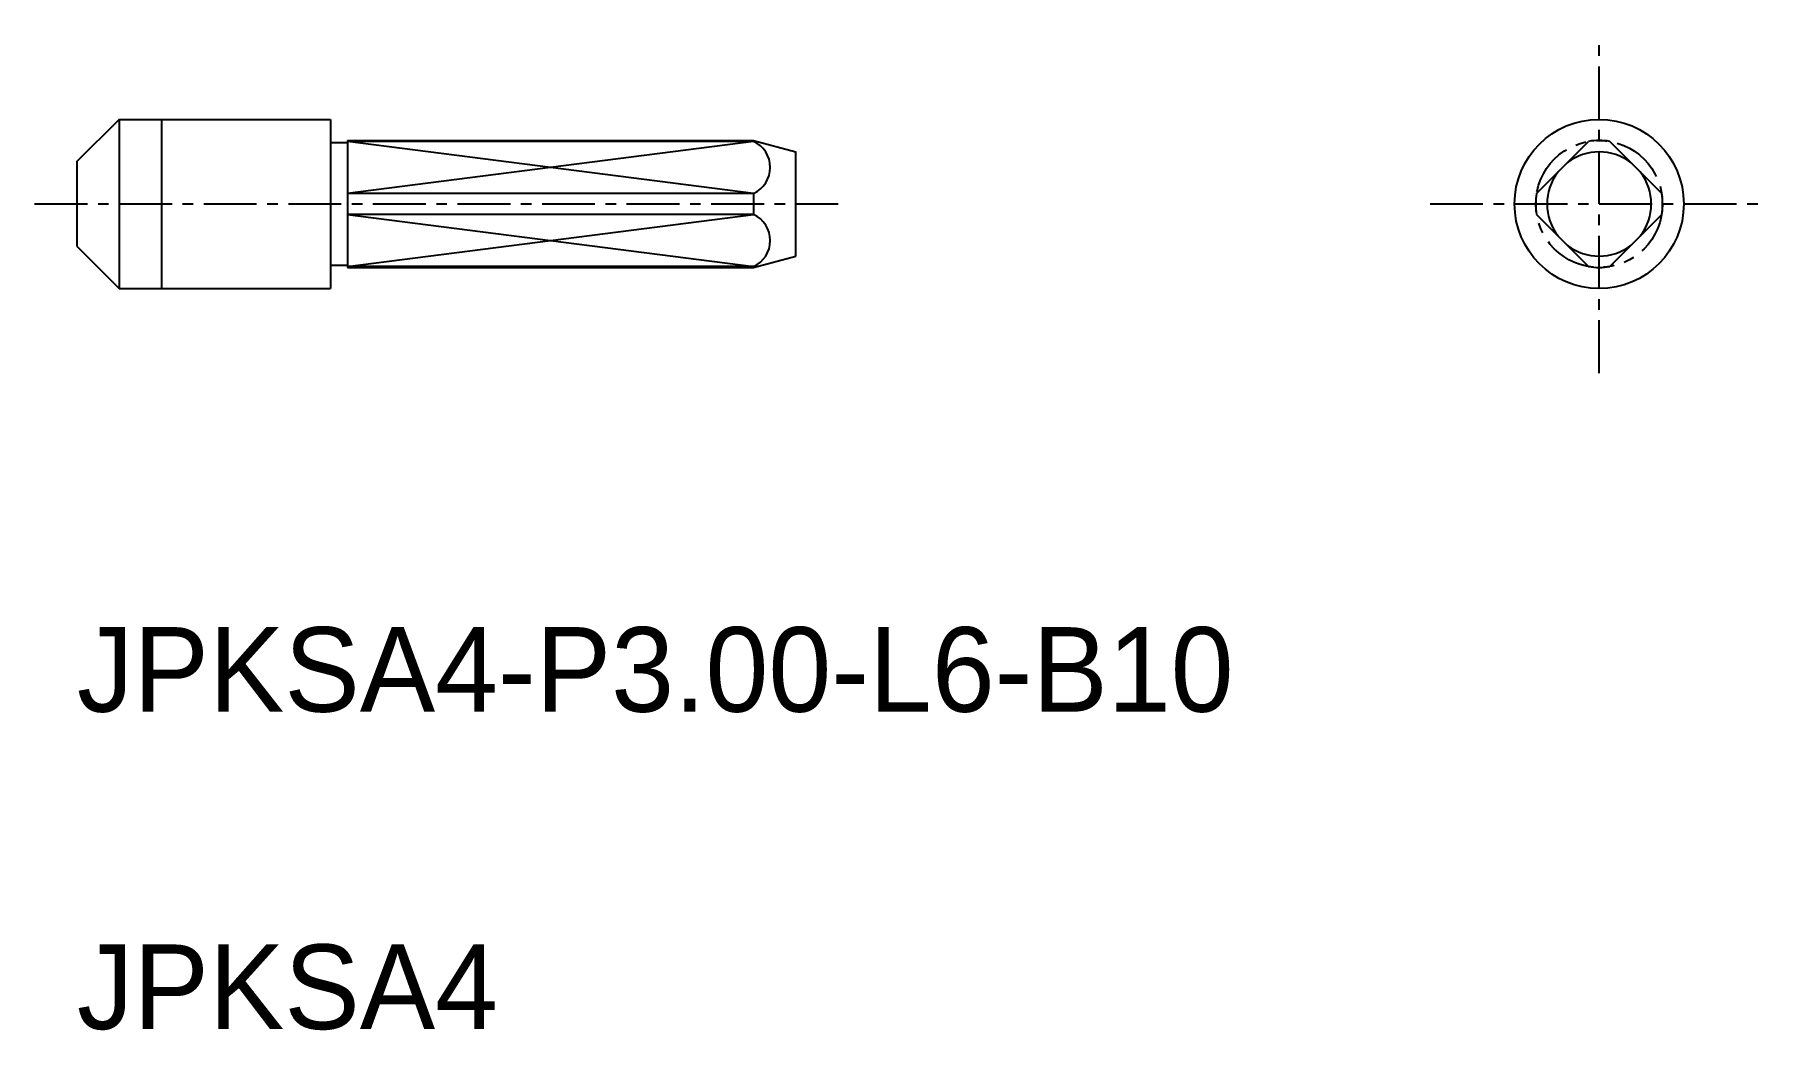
# Model space of a CAD drawing. Extents: x -1553.9 to -1512.9, y -452.9 to -429.3.
import ezdxf

# ---------------------------------------------------------------- set-up
doc = ezdxf.new("R2010")
doc.units = 0
doc.linetypes.add('CENTER', pattern=[2, 1.25, -0.25, 0.25, -0.25])
doc.linetypes.add('PHANTOM', pattern=[2.5, 1.25, -0.25, 0.25, -0.25, 0.25, -0.25])
doc.layers.get('0').update_dxf_attribs({"linetype": 'CONTINUOUS'})
doc.layers.add('CENTER', color=1, linetype='CENTER')

msp = doc.modelspace()

# ---------------------------------------------------------------- linework, layer by layer
at = {"color": 7, "linetype": 'CONTINUOUS'}
for p, q in [((-1551.912, -431.346), (-1552.912, -432.346)), ((-1552.912, -432.346), (-1551.912, -431.346)), ((-1551.912, -431.346), (-1551.912, -435.346)), ((-1551.912, -431.346), (-1546.912, -431.346)), ((-1546.912, -431.346), (-1546.912, -435.346)), ((-1546.912, -431.896), (-1546.512, -431.896)), ((-1546.512, -431.846), (-1536.912, -431.846)), ((-1546.512, -431.846), (-1546.512, -434.846)), ((-1536.912, -431.867), (-1546.512, -431.867)), ((-1536.912, -431.846), (-1535.912, -432.114)), ((-1536.912, -431.846), (-1536.912, -431.867)), ((-1535.912, -434.578), (-1535.912, -432.114)), ((-1518.391, -433.096), (-1517.162, -431.867)), ((-1515.433, -433.096), (-1516.662, -431.867)), ((-1552.912, -432.346), (-1552.912, -434.346)), ((-1536.912, -433.096), (-1546.512, -433.096)), ((-1536.912, -433.096), (-1536.912, -433.596)), ((-1536.912, -433.596), (-1546.512, -433.596)), ((-1518.391, -433.596), (-1517.162, -434.825)), ((-1515.433, -433.596), (-1516.662, -434.825)), ((-1552.912, -434.346), (-1551.912, -435.346)), ((-1536.912, -434.846), (-1535.912, -434.578)), ((-1546.912, -434.796), (-1546.512, -434.796)), ((-1536.912, -434.825), (-1546.512, -434.825)), ((-1546.512, -434.846), (-1536.912, -434.846)), ((-1536.912, -434.825), (-1536.912, -434.846)), ((-1551.912, -435.346), (-1546.912, -435.346))]:
    msp.add_line(p, q, dxfattribs=at)
at = {"color": 3, "linetype": 'CONTINUOUS'}
for p, q in [((-1550.912, -431.346), (-1550.912, -435.346)), ((-1536.912, -433.096), (-1546.512, -431.867)), ((-1536.912, -431.867), (-1546.512, -433.096)), ((-1546.512, -434.825), (-1536.912, -433.596)), ((-1546.512, -433.596), (-1536.912, -434.825))]:
    msp.add_line(p, q, dxfattribs=at)
at = {"color": 7, "linetype": 'CONTINUOUS'}
msp.add_circle((-1516.912, -433.346), 2, dxfattribs=at)
at = {"color": 3, "linetype": 'PHANTOM'}
msp.add_circle((-1516.912, -433.346), 1.5, dxfattribs=at)
at = {"color": 7, "linetype": 'CONTINUOUS'}
for centre, radius, start, end in [((-1537.189, -432.481), 0.674, 294.2483, 65.7517), ((-1516.912, -433.346), 1.232, 52.1006, 127.8994), ((-1516.912, -433.346), 1.5, 80.4059, 99.5941), ((-1516.912, -433.346), 1.232, 142.1006, 217.8994), ((-1516.912, -433.346), 1.232, 322.1006, 37.8994), ((-1516.912, -433.346), 1.5, 170.4059, 189.5941), ((-1516.912, -433.346), 1.5, 350.4059, 9.5941), ((-1537.189, -434.21), 0.674, 294.2483, 65.7517), ((-1516.912, -433.346), 1.232, 232.1006, 307.8994), ((-1516.912, -433.346), 1.5, 260.4059, 279.5941)]:
    msp.add_arc(centre, radius, start, end, dxfattribs=at)
at = {"layer": 'CENTER', "color": 1, "linetype": 'CENTER'}
for p, q in [((-1516.912, -437.346), (-1516.912, -429.346)), ((-1553.912, -433.346), (-1534.912, -433.346)), ((-1520.912, -433.346), (-1512.912, -433.346))]:
    msp.add_line(p, q, dxfattribs=at)

# ---------------------------------------------------------------- texts
for s, p in [('JPKSA4-P3.00-L6-B10', (-1552.912, -445.346)), ('JPKSA4', (-1552.912, -452.846))]:
    msp.add_text(s, height=2).set_placement(p)

doc.saveas('drawing.dxf')
